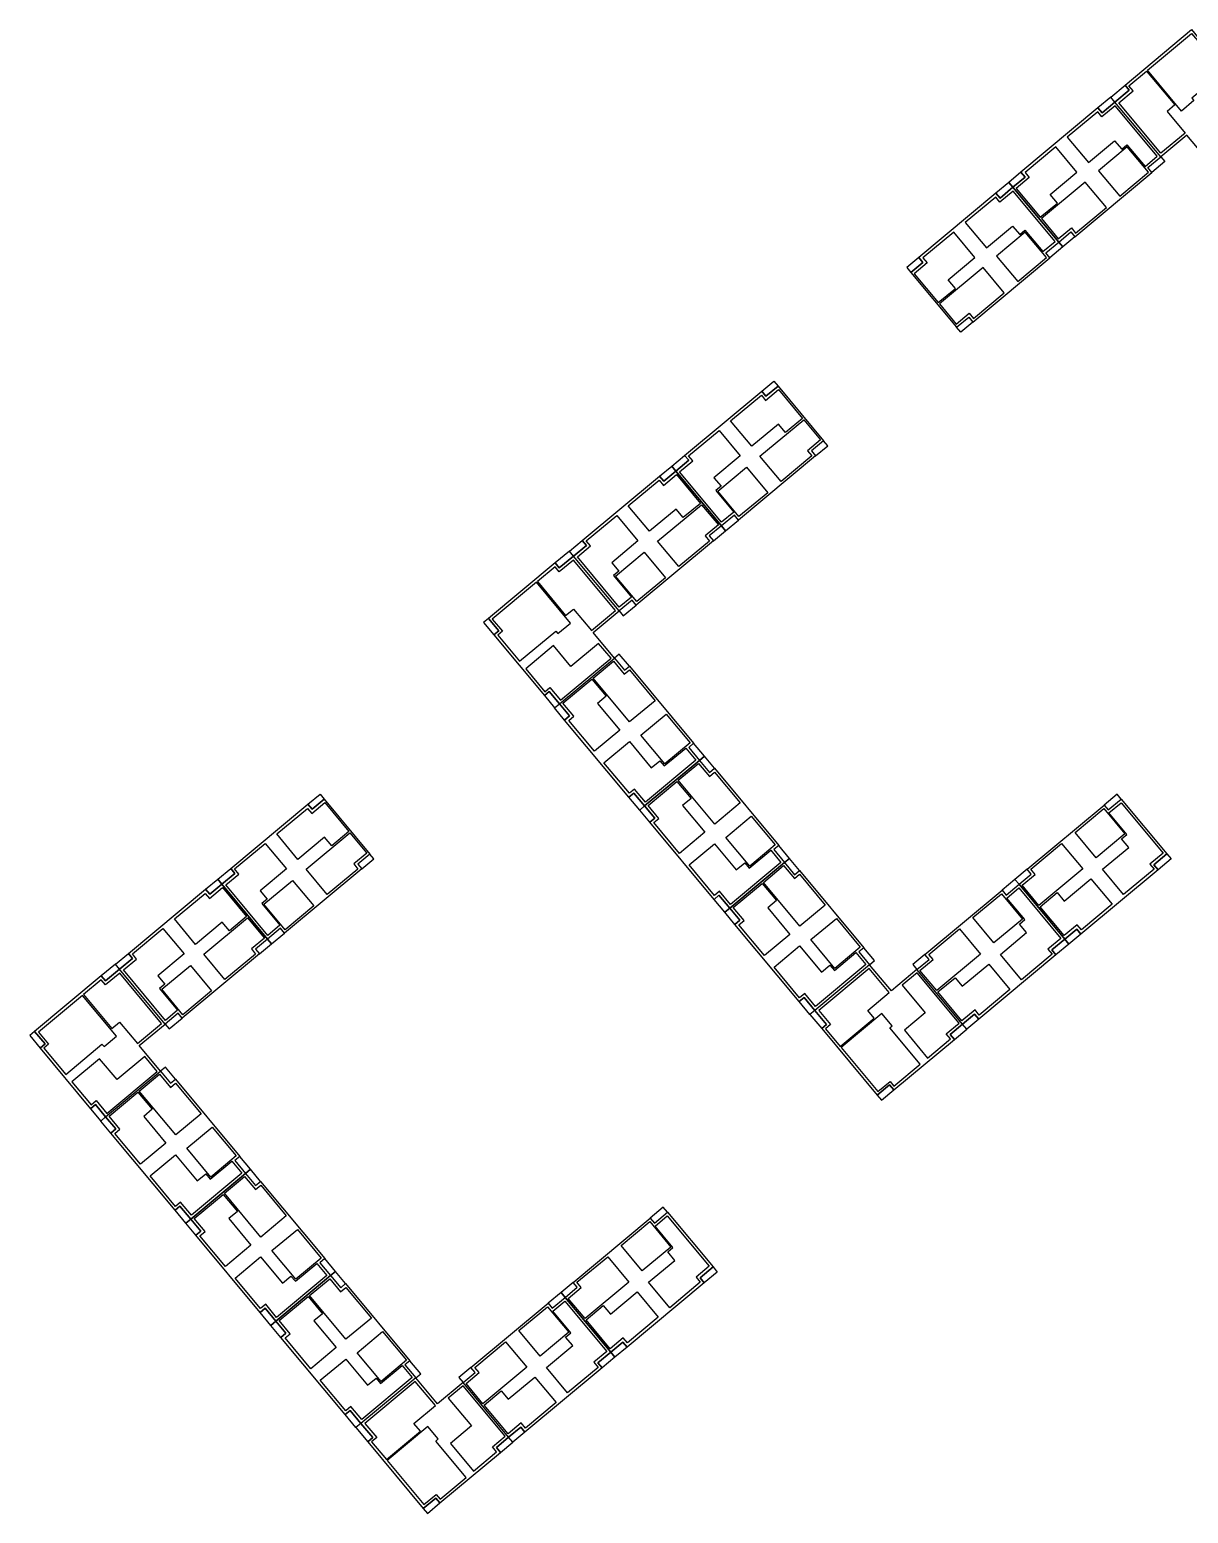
# Model space of a CAD drawing. Header units: millimetres. Extents: x 2243236 to 2245245, y 377909 to 380965.
# Drawn here: x 2244380.3 to 2244586, y 378243 to 378506.6 of the extents above; entities that cross this region are included whole.
import ezdxf

# ---------------------------------------------------------------- set-up
doc = ezdxf.new("R2010")
doc.units = ezdxf.units.MM
for name, color, linetype in [('планировка_квартир_1_тип_балконы', 6, 'Continuous'), ('планировка_квартир_тип_2_балконы', 6, 'Continuous'), ('планировка_квартир_тип_2_двухкомнатные', 2, 'Continuous'), ('планировка_квартир_тип_2_контур', 249, 'Continuous'), ('планировка_квартир_тип_2_однокомнатные', 5, 'Continuous'), ('планировка_квартир_тип_2_трехкомнатные', 1, 'Continuous'), ('планировка_угловой_тип_1_балконы', 6, 'Continuous'), ('планировка_угловой_тип_1_двухкомнатные', 2, 'Continuous'), ('планировка_угловой_тип_1_контур', 249, 'Continuous'), ('планировка_угловой_тип_1_трехкомнатные', 1, 'Continuous')]:
    doc.layers.add(name, color=color, linetype=linetype)

msp = doc.modelspace()

# ---------------------------------------------------------------- linework, layer by layer
at = {"layer": 'планировка_квартир_1_тип_балконы'}
for points in [[(2244575.51, 378495.8), (2244573, 378493.71), (2244572.27, 378494.59), (2244574.78, 378496.69)], [(2244474.32, 378410.96), (2244476.84, 378413.05), (2244476.1, 378413.93), (2244473.59, 378411.84)], [(2244393.72, 378337.58), (2244396.23, 378339.67), (2244395.5, 378340.56), (2244392.98, 378338.46)], [(2244521.79, 378329.84), (2244519.7, 378332.35), (2244518.81, 378331.62), (2244520.91, 378329.11)], [(2244441.18, 378256.47), (2244439.09, 378258.98), (2244438.21, 378258.24), (2244440.3, 378255.73)]]:
    msp.add_lwpolyline(points, close=True, dxfattribs=at)
at = {"layer": 'планировка_квартир_тип_2_балконы'}
for points in [[(2244569.97, 378492.67), (2244570.71, 378491.79), (2244573, 378493.71), (2244572.27, 378494.59)], [(2244581.13, 378483.99), (2244581.86, 378483.12), (2244579.56, 378481.2), (2244578.83, 378482.07), (2244581.13, 378483.99)], [(2244556.28, 378481.23), (2244554.14, 378479.44), (2244554.88, 378478.56), (2244557.02, 378480.35)], [(2244551.85, 378477.53), (2244552.59, 378476.64), (2244554.88, 378478.56), (2244554.14, 378479.44)], [(2244565.14, 378470.63), (2244565.88, 378469.76), (2244563.73, 378467.97), (2244563, 378468.84)], [(2244563, 378468.84), (2244563.73, 378467.97), (2244561.44, 378466.05), (2244560.71, 378466.93), (2244563, 378468.84)], [(2244538.16, 378466.09), (2244536.02, 378464.3), (2244536.76, 378463.41), (2244538.9, 378465.2)], [(2244547.02, 378455.49), (2244547.75, 378454.61), (2244545.61, 378452.82), (2244544.88, 378453.7)], [(2244510.28, 378442.35), (2244512.43, 378444.13), (2244513.17, 378443.25), (2244511.02, 378441.46)], [(2244519.12, 378431.73), (2244519.84, 378430.85), (2244521.99, 378432.63), (2244521.26, 378433.51)], [(2244496.57, 378430.94), (2244497.3, 378430.06), (2244495, 378428.15), (2244494.27, 378429.03)], [(2244492.12, 378427.25), (2244494.27, 378429.03), (2244495, 378428.15), (2244492.86, 378426.36)], [(2244503.1, 378418.41), (2244503.83, 378417.53), (2244506.13, 378419.44), (2244505.4, 378420.32), (2244503.1, 378418.41)], [(2244500.95, 378416.63), (2244501.68, 378415.75), (2244503.83, 378417.53), (2244503.1, 378418.41)], [(2244478.4, 378415.84), (2244479.14, 378414.96), (2244476.84, 378413.05), (2244476.1, 378413.93)], [(2244484.93, 378403.31), (2244485.66, 378402.43), (2244487.96, 378404.34), (2244487.23, 378405.22), (2244484.93, 378403.31)], [(2244485.88, 378392.77), (2244486.76, 378393.5), (2244484.97, 378395.65), (2244484.09, 378394.92)], [(2244475.26, 378383.93), (2244473.48, 378386.08), (2244474.36, 378386.82), (2244476.15, 378384.67)], [(2244499.2, 378376.76), (2244500.08, 378377.49), (2244498.17, 378379.79), (2244497.29, 378379.06), (2244499.2, 378376.76)], [(2244500.99, 378374.62), (2244501.87, 378375.35), (2244500.08, 378377.49), (2244499.2, 378376.76)], [(2244429.68, 378368.97), (2244431.82, 378370.76), (2244432.56, 378369.87), (2244430.41, 378368.09)], [(2244486.68, 378370.22), (2244487.56, 378370.96), (2244489.47, 378368.66), (2244488.59, 378367.93)], [(2244574.11, 378369.87), (2244573.38, 378370.75), (2244571.08, 378368.83), (2244571.81, 378367.95), (2244574.11, 378369.87)], [(2244490.37, 378365.78), (2244488.59, 378367.93), (2244489.47, 378368.66), (2244491.26, 378366.52)], [(2244438.51, 378358.35), (2244439.24, 378357.47), (2244441.38, 378359.26), (2244440.65, 378360.13)], [(2244514.32, 378358.61), (2244515.19, 378359.34), (2244513.28, 378361.64), (2244512.4, 378360.91), (2244514.32, 378358.61)], [(2244516.1, 378356.46), (2244516.98, 378357.2), (2244515.19, 378359.34), (2244514.32, 378358.61)], [(2244580.66, 378357.34), (2244579.92, 378358.23), (2244582.22, 378360.14), (2244582.95, 378359.26)], [(2244415.96, 378357.57), (2244416.69, 378356.68), (2244414.4, 378354.77), (2244413.66, 378355.66)], [(2244558.11, 378356.53), (2244557.38, 378357.41), (2244555.23, 378355.62), (2244555.97, 378354.75)], [(2244411.51, 378353.87), (2244413.66, 378355.66), (2244414.4, 378354.77), (2244412.25, 378352.99)], [(2244555.97, 378354.75), (2244555.23, 378355.62), (2244552.94, 378353.71), (2244553.67, 378352.83), (2244555.97, 378354.75)], [(2244501.79, 378352.07), (2244502.67, 378352.81), (2244504.58, 378350.51), (2244503.7, 378349.77)], [(2244505.49, 378347.63), (2244503.7, 378349.77), (2244504.58, 378350.51), (2244506.37, 378348.36)], [(2244422.49, 378345.03), (2244423.22, 378344.16), (2244425.52, 378346.07), (2244424.79, 378346.95), (2244422.49, 378345.03)], [(2244566.95, 378345.92), (2244564.81, 378344.13), (2244564.07, 378345.02), (2244566.22, 378346.8)], [(2244420.34, 378343.25), (2244421.07, 378342.37), (2244423.22, 378344.16), (2244422.49, 378345.03)], [(2244529.43, 378340.46), (2244530.31, 378341.19), (2244528.39, 378343.48), (2244527.52, 378342.75), (2244529.43, 378340.46)], [(2244562.51, 378342.22), (2244561.78, 378343.1), (2244564.07, 378345.02), (2244564.81, 378344.13)], [(2244397.79, 378342.47), (2244398.53, 378341.58), (2244396.23, 378339.67), (2244395.5, 378340.56)], [(2244539.97, 378341.41), (2244539.23, 378342.28), (2244537.09, 378340.5), (2244537.82, 378339.62)], [(2244516.9, 378333.92), (2244517.78, 378334.65), (2244519.7, 378332.35), (2244518.81, 378331.62)], [(2244404.33, 378329.93), (2244405.06, 378329.06), (2244407.36, 378330.97), (2244406.63, 378331.85), (2244404.33, 378329.93)], [(2244548.81, 378330.8), (2244546.67, 378329.01), (2244545.93, 378329.89), (2244548.07, 378331.68)], [(2244405.27, 378319.4), (2244406.15, 378320.13), (2244404.36, 378322.27), (2244403.49, 378321.54)], [(2244394.65, 378310.56), (2244392.87, 378312.7), (2244393.75, 378313.44), (2244395.54, 378311.29)], [(2244418.6, 378303.39), (2244419.48, 378304.12), (2244417.56, 378306.42), (2244416.68, 378305.69), (2244418.6, 378303.39)], [(2244420.38, 378301.24), (2244421.26, 378301.97), (2244419.48, 378304.12), (2244418.6, 378303.39)], [(2244406.07, 378296.85), (2244406.95, 378297.58), (2244408.87, 378295.29), (2244407.98, 378294.55)], [(2244493.5, 378296.49), (2244492.77, 378297.37), (2244490.47, 378295.45), (2244491.21, 378294.58), (2244493.5, 378296.49)], [(2244409.77, 378292.4), (2244407.98, 378294.55), (2244408.87, 378295.29), (2244410.65, 378293.14)], [(2244433.71, 378285.23), (2244434.59, 378285.96), (2244432.67, 378288.26), (2244431.8, 378287.53), (2244433.71, 378285.23)], [(2244435.5, 378283.09), (2244436.37, 378283.82), (2244434.59, 378285.96), (2244433.71, 378285.23)], [(2244500.05, 378283.97), (2244499.31, 378284.85), (2244501.61, 378286.77), (2244502.35, 378285.88)], [(2244477.5, 378283.16), (2244476.77, 378284.03), (2244474.63, 378282.25), (2244475.36, 378281.37)], [(2244475.36, 378281.37), (2244474.63, 378282.25), (2244472.33, 378280.33), (2244473.06, 378279.45), (2244475.36, 378281.37)], [(2244421.18, 378278.69), (2244422.06, 378279.43), (2244423.98, 378277.13), (2244423.09, 378276.4)], [(2244424.88, 378274.25), (2244423.09, 378276.4), (2244423.98, 378277.13), (2244425.76, 378274.99)], [(2244486.35, 378272.54), (2244484.2, 378270.76), (2244483.47, 378271.64), (2244485.61, 378273.43)], [(2244448.82, 378267.08), (2244449.7, 378267.81), (2244447.79, 378270.11), (2244446.91, 378269.38), (2244448.82, 378267.08)], [(2244481.91, 378268.84), (2244481.17, 378269.73), (2244483.47, 378271.64), (2244484.2, 378270.76)], [(2244459.36, 378268.03), (2244458.63, 378268.91), (2244456.48, 378267.12), (2244457.22, 378266.24)], [(2244436.29, 378260.54), (2244437.18, 378261.27), (2244439.09, 378258.98), (2244438.21, 378258.24)], [(2244468.2, 378257.42), (2244466.06, 378255.63), (2244465.32, 378256.52), (2244467.47, 378258.3)]]:
    msp.add_lwpolyline(points, close=True, dxfattribs=at)
at = {"layer": 'планировка_квартир_тип_2_двухкомнатные'}
for points in [[(2244562.47, 378485.74), (2244557.02, 378481.18), (2244557.78, 378480.28), (2244555.46, 378478.35), (2244559.74, 378473.23), (2244562.78, 378475.76), (2244561.51, 378477.28), (2244566.24, 378481.23)], [(2244559.94, 378472.99), (2244562.93, 378469.41), (2244565.25, 378471.34), (2244566.01, 378470.42), (2244571.47, 378474.98), (2244567.7, 378479.49)], [(2244544.35, 378470.59), (2244538.9, 378466.04), (2244539.65, 378465.13), (2244537.34, 378463.2), (2244541.61, 378458.08), (2244544.65, 378460.61), (2244543.39, 378462.13), (2244548.12, 378466.08)], [(2244541.81, 378457.85), (2244544.81, 378454.26), (2244547.12, 378456.19), (2244547.89, 378455.28), (2244553.34, 378459.83), (2244549.58, 378464.34)], [(2244504.74, 378437.07), (2244510.2, 378441.62), (2244510.95, 378440.71), (2244513.27, 378442.64), (2244517.53, 378437.51), (2244514.5, 378434.98), (2244513.24, 378436.5), (2244508.49, 378432.55)], [(2244517.73, 378437.27), (2244520.72, 378433.68), (2244518.4, 378431.75), (2244519.17, 378430.83), (2244513.7, 378426.29), (2244509.95, 378430.8)], [(2244486.57, 378421.97), (2244492.04, 378426.52), (2244492.79, 378425.61), (2244495.11, 378427.54), (2244499.37, 378422.41), (2244496.33, 378419.88), (2244495.07, 378421.4), (2244490.33, 378417.45)], [(2244499.57, 378422.17), (2244502.56, 378418.58), (2244500.24, 378416.65), (2244501, 378415.73), (2244495.54, 378411.19), (2244491.78, 378415.7)], [(2244480.33, 378391.39), (2244483.93, 378394.38), (2244485.85, 378392.06), (2244486.77, 378392.82), (2244491.32, 378387.36), (2244486.81, 378383.61)], [(2244480.54, 378378.39), (2244475.99, 378383.85), (2244476.9, 378384.61), (2244474.97, 378386.92), (2244480.09, 378391.19), (2244482.63, 378388.15), (2244481.11, 378386.89), (2244485.06, 378382.15)], [(2244495.44, 378373.23), (2244499.04, 378376.22), (2244500.97, 378373.91), (2244501.88, 378374.67), (2244506.43, 378369.21), (2244501.92, 378365.45)], [(2244495.65, 378360.24), (2244491.11, 378365.7), (2244492.01, 378366.45), (2244490.08, 378368.77), (2244495.21, 378373.03), (2244497.74, 378370), (2244496.22, 378368.74), (2244500.17, 378363.99)], [(2244424.13, 378363.7), (2244429.59, 378368.24), (2244430.35, 378367.33), (2244432.67, 378369.26), (2244436.93, 378364.13), (2244433.89, 378361.6), (2244432.63, 378363.12), (2244427.89, 378359.18)], [(2244437.13, 378363.9), (2244440.11, 378360.3), (2244437.8, 378358.37), (2244438.56, 378357.46), (2244433.09, 378352.91), (2244429.34, 378357.43)], [(2244559.5, 378350.99), (2244556.51, 378354.58), (2244558.82, 378356.51), (2244558.06, 378357.43), (2244563.52, 378361.98), (2244567.28, 378357.47)], [(2244510.56, 378355.08), (2244514.15, 378358.07), (2244516.08, 378355.75), (2244517, 378356.52), (2244521.54, 378351.05), (2244517.03, 378347.3)], [(2244405.96, 378348.6), (2244411.43, 378353.14), (2244412.18, 378352.23), (2244414.5, 378354.16), (2244418.76, 378349.03), (2244415.73, 378346.5), (2244414.46, 378348.02), (2244409.72, 378344.08)], [(2244510.77, 378342.08), (2244506.22, 378347.54), (2244507.12, 378348.3), (2244505.19, 378350.61), (2244510.32, 378354.88), (2244512.86, 378351.85), (2244511.34, 378350.58), (2244515.28, 378345.84)], [(2244572.5, 378351.21), (2244567.04, 378346.65), (2244566.28, 378347.56), (2244563.97, 378345.63), (2244559.7, 378350.75), (2244562.73, 378353.29), (2244564, 378351.77), (2244568.73, 378355.72)], [(2244418.96, 378348.8), (2244421.95, 378345.2), (2244419.63, 378343.27), (2244420.39, 378342.36), (2244414.93, 378337.81), (2244411.18, 378342.33)], [(2244541.36, 378335.86), (2244538.36, 378339.45), (2244540.68, 378341.38), (2244539.91, 378342.3), (2244545.37, 378346.85), (2244549.13, 378342.34)], [(2244554.35, 378336.08), (2244548.89, 378331.53), (2244548.14, 378332.43), (2244545.82, 378330.5), (2244541.55, 378335.62), (2244544.59, 378338.16), (2244545.85, 378336.65), (2244550.59, 378340.59)], [(2244399.73, 378318.01), (2244403.32, 378321), (2244405.25, 378318.68), (2244406.17, 378319.45), (2244410.71, 378313.98), (2244406.2, 378310.23)], [(2244399.94, 378305.01), (2244395.39, 378310.48), (2244396.29, 378311.23), (2244394.36, 378313.55), (2244399.49, 378317.81), (2244402.02, 378314.78), (2244400.51, 378313.51), (2244404.45, 378308.77)], [(2244414.84, 378299.86), (2244418.43, 378302.85), (2244420.36, 378300.53), (2244421.28, 378301.29), (2244425.82, 378295.83), (2244421.31, 378292.07)], [(2244415.05, 378286.86), (2244410.5, 378292.32), (2244411.4, 378293.07), (2244409.48, 378295.39), (2244414.6, 378299.66), (2244417.14, 378296.62), (2244415.62, 378295.36), (2244419.56, 378290.62)], [(2244478.89, 378277.61), (2244475.9, 378281.2), (2244478.22, 378283.13), (2244477.45, 378284.05), (2244482.91, 378288.6), (2244486.67, 378284.09)], [(2244429.95, 378281.7), (2244433.54, 378284.69), (2244435.47, 378282.38), (2244436.39, 378283.14), (2244440.94, 378277.68), (2244436.43, 378273.92)], [(2244430.16, 378268.7), (2244425.61, 378274.17), (2244426.52, 378274.92), (2244424.59, 378277.24), (2244429.71, 378281.5), (2244432.25, 378278.47), (2244430.73, 378277.21), (2244434.68, 378272.46)], [(2244491.89, 378277.83), (2244486.43, 378273.28), (2244485.68, 378274.18), (2244483.36, 378272.25), (2244479.09, 378277.37), (2244482.12, 378279.91), (2244483.39, 378278.39), (2244488.13, 378282.34)], [(2244460.75, 378262.49), (2244457.76, 378266.08), (2244460.07, 378268.01), (2244459.31, 378268.92), (2244464.77, 378273.48), (2244468.53, 378268.97)], [(2244473.75, 378262.7), (2244468.29, 378258.15), (2244467.53, 378259.06), (2244465.22, 378257.13), (2244460.95, 378262.25), (2244463.98, 378264.79), (2244465.25, 378263.27), (2244469.98, 378267.22)]]:
    msp.add_lwpolyline(points, close=True, dxfattribs=at)
at = {"layer": 'планировка_квартир_тип_2_контур'}
for points in [[(2244563, 378468.84), (2244565.14, 378470.63), (2244565.88, 378469.76), (2244579.56, 378481.2), (2244578.83, 378482.07), (2244581.13, 378483.99), (2244573, 378493.71), (2244573, 378493.71), (2244570.71, 378491.79), (2244569.97, 378492.67), (2244556.28, 378481.23), (2244557.02, 378480.35), (2244554.88, 378478.56), (2244563, 378468.84)], [(2244544.88, 378453.7), (2244547.02, 378455.49), (2244547.75, 378454.61), (2244561.44, 378466.05), (2244560.71, 378466.93), (2244563, 378468.84), (2244554.88, 378478.56), (2244554.88, 378478.56), (2244552.59, 378476.64), (2244551.85, 378477.53), (2244538.16, 378466.09), (2244538.9, 378465.2), (2244536.76, 378463.41), (2244544.88, 378453.7)], [(2244521.26, 378433.51), (2244519.12, 378431.73), (2244519.84, 378430.85), (2244506.13, 378419.44), (2244505.4, 378420.32), (2244503.1, 378418.41), (2244495, 378428.15), (2244495, 378428.15), (2244497.3, 378430.06), (2244496.57, 378430.94), (2244510.28, 378442.35), (2244511.02, 378441.46), (2244513.17, 378443.25), (2244521.26, 378433.51)], [(2244503.1, 378418.41), (2244500.95, 378416.63), (2244501.68, 378415.75), (2244487.96, 378404.34), (2244487.23, 378405.22), (2244484.93, 378403.31), (2244476.84, 378413.05), (2244476.84, 378413.05), (2244479.14, 378414.96), (2244478.4, 378415.84), (2244492.12, 378427.25), (2244492.86, 378426.36), (2244495, 378428.15), (2244503.1, 378418.41)], [(2244484.09, 378394.92), (2244485.88, 378392.77), (2244486.76, 378393.5), (2244498.17, 378379.79), (2244497.29, 378379.06), (2244499.2, 378376.76), (2244489.47, 378368.66), (2244489.47, 378368.66), (2244487.56, 378370.96), (2244486.68, 378370.22), (2244475.26, 378383.93), (2244476.15, 378384.67), (2244474.36, 378386.82), (2244484.09, 378394.92)], [(2244499.2, 378376.76), (2244500.99, 378374.62), (2244501.87, 378375.35), (2244513.28, 378361.64), (2244512.4, 378360.91), (2244514.32, 378358.61), (2244504.58, 378350.51), (2244504.58, 378350.51), (2244502.67, 378352.81), (2244501.79, 378352.07), (2244490.37, 378365.78), (2244491.26, 378366.52), (2244489.47, 378368.66), (2244499.2, 378376.76)], [(2244440.65, 378360.13), (2244438.51, 378358.35), (2244439.24, 378357.47), (2244425.52, 378346.07), (2244424.79, 378346.95), (2244422.49, 378345.03), (2244414.4, 378354.77), (2244414.4, 378354.77), (2244416.69, 378356.68), (2244415.96, 378357.57), (2244429.68, 378368.97), (2244430.41, 378368.09), (2244432.56, 378369.87), (2244440.65, 378360.13)], [(2244555.97, 378354.75), (2244558.11, 378356.53), (2244557.38, 378357.41), (2244571.08, 378368.83), (2244571.81, 378367.95), (2244574.11, 378369.87), (2244582.22, 378360.14), (2244582.22, 378360.14), (2244579.92, 378358.23), (2244580.66, 378357.34), (2244566.95, 378345.92), (2244566.22, 378346.8), (2244564.07, 378345.02), (2244555.97, 378354.75)], [(2244514.32, 378358.61), (2244516.1, 378356.46), (2244516.98, 378357.2), (2244528.39, 378343.48), (2244527.52, 378342.75), (2244529.43, 378340.46), (2244519.7, 378332.35), (2244519.7, 378332.35), (2244517.78, 378334.65), (2244516.9, 378333.92), (2244505.49, 378347.63), (2244506.37, 378348.36), (2244504.58, 378350.51), (2244514.32, 378358.61)], [(2244422.49, 378345.03), (2244420.34, 378343.25), (2244421.07, 378342.37), (2244407.36, 378330.97), (2244406.63, 378331.85), (2244404.33, 378329.93), (2244396.23, 378339.67), (2244396.23, 378339.67), (2244398.53, 378341.58), (2244397.79, 378342.47), (2244411.51, 378353.87), (2244412.25, 378352.99), (2244414.4, 378354.77), (2244422.49, 378345.03)], [(2244537.82, 378339.62), (2244539.97, 378341.41), (2244539.23, 378342.28), (2244552.94, 378353.71), (2244553.67, 378352.83), (2244555.97, 378354.75), (2244564.07, 378345.02), (2244564.07, 378345.02), (2244561.78, 378343.1), (2244562.51, 378342.22), (2244548.81, 378330.8), (2244548.07, 378331.68), (2244545.93, 378329.89), (2244537.82, 378339.62)], [(2244403.49, 378321.54), (2244405.27, 378319.4), (2244406.15, 378320.13), (2244417.56, 378306.42), (2244416.68, 378305.69), (2244418.6, 378303.39), (2244408.87, 378295.29), (2244408.87, 378295.29), (2244406.95, 378297.58), (2244406.07, 378296.85), (2244394.65, 378310.56), (2244395.54, 378311.29), (2244393.75, 378313.44), (2244403.49, 378321.54)], [(2244418.6, 378303.39), (2244420.38, 378301.24), (2244421.26, 378301.97), (2244432.67, 378288.26), (2244431.8, 378287.53), (2244433.71, 378285.23), (2244423.98, 378277.13), (2244423.98, 378277.13), (2244422.06, 378279.43), (2244421.18, 378278.69), (2244409.77, 378292.4), (2244410.65, 378293.14), (2244408.87, 378295.29), (2244418.6, 378303.39)], [(2244475.36, 378281.37), (2244477.5, 378283.16), (2244476.77, 378284.03), (2244490.47, 378295.45), (2244491.21, 378294.58), (2244493.5, 378296.49), (2244501.61, 378286.77), (2244501.61, 378286.77), (2244499.31, 378284.85), (2244500.05, 378283.97), (2244486.35, 378272.54), (2244485.61, 378273.43), (2244483.47, 378271.64), (2244475.36, 378281.37)], [(2244433.71, 378285.23), (2244435.5, 378283.09), (2244436.37, 378283.82), (2244447.79, 378270.11), (2244446.91, 378269.38), (2244448.82, 378267.08), (2244439.09, 378258.98), (2244439.09, 378258.98), (2244437.18, 378261.27), (2244436.29, 378260.54), (2244424.88, 378274.25), (2244425.76, 378274.99), (2244423.98, 378277.13), (2244433.71, 378285.23)], [(2244457.22, 378266.24), (2244459.36, 378268.03), (2244458.63, 378268.91), (2244472.33, 378280.33), (2244473.06, 378279.45), (2244475.36, 378281.37), (2244483.47, 378271.64), (2244483.47, 378271.64), (2244481.17, 378269.73), (2244481.91, 378268.84), (2244468.2, 378257.42), (2244467.47, 378258.3), (2244465.32, 378256.52), (2244457.22, 378266.24)]]:
    msp.add_lwpolyline(points, dxfattribs=at)
at = {"layer": 'планировка_квартир_тип_2_однокомнатные'}
for points in [[(2244570.08, 378481.47), (2244573.84, 378476.97), (2244578.93, 378481.22), (2244575.17, 378485.72)], [(2244551.95, 378466.32), (2244555.72, 378461.82), (2244560.81, 378466.07), (2244557.04, 378470.58)], [(2244507.57, 378428.82), (2244511.32, 378424.31), (2244506.22, 378420.07), (2244502.47, 378424.58)], [(2244489.4, 378413.72), (2244493.15, 378409.21), (2244488.06, 378404.97), (2244484.3, 378409.48)], [(2244488.79, 378381.23), (2244493.3, 378384.98), (2244497.54, 378379.89), (2244493.03, 378376.13)], [(2244569.65, 378359.45), (2244565.9, 378363.96), (2244570.99, 378368.2), (2244574.75, 378363.7)], [(2244503.9, 378363.07), (2244508.41, 378366.83), (2244512.65, 378361.73), (2244508.14, 378357.98)], [(2244426.96, 378355.45), (2244430.71, 378350.93), (2244425.61, 378346.69), (2244421.86, 378351.21)], [(2244551.51, 378344.33), (2244547.75, 378348.83), (2244552.84, 378353.08), (2244556.6, 378348.57)], [(2244519.01, 378344.92), (2244523.52, 378348.67), (2244527.77, 378343.58), (2244523.25, 378339.82)], [(2244408.8, 378340.35), (2244412.55, 378335.83), (2244407.45, 378331.59), (2244403.7, 378336.11)], [(2244408.18, 378307.85), (2244412.69, 378311.6), (2244416.94, 378306.51), (2244412.42, 378302.75)], [(2244423.29, 378289.7), (2244427.81, 378293.45), (2244432.05, 378288.35), (2244427.54, 378284.6)], [(2244489.05, 378286.07), (2244485.29, 378290.58), (2244490.38, 378294.83), (2244494.14, 378290.32)], [(2244470.9, 378270.95), (2244467.15, 378275.46), (2244472.24, 378279.7), (2244476, 378275.19)], [(2244438.41, 378271.54), (2244442.92, 378275.3), (2244447.16, 378270.2), (2244442.65, 378266.45)]]:
    msp.add_lwpolyline(points, close=True, dxfattribs=at)
at = {"layer": 'планировка_квартир_тип_2_трехкомнатные'}
for points in [[(2244573.01, 378493.01), (2244570.69, 378491.08), (2244569.94, 378491.98), (2244564.52, 378487.45), (2244568.29, 378482.94), (2244572.94, 378486.83), (2244574.2, 378485.32), (2244575.13, 378486.1), (2244578.33, 378482.27), (2244580.48, 378484.07)], [(2244554.89, 378477.86), (2244552.57, 378475.93), (2244551.82, 378476.83), (2244546.4, 378472.3), (2244550.16, 378467.79), (2244554.81, 378471.68), (2244556.08, 378470.17), (2244557.01, 378470.95), (2244560.21, 378467.13), (2244562.36, 378468.92)], [(2244495.69, 378428.02), (2244498.01, 378429.95), (2244497.26, 378430.85), (2244502.69, 378435.36), (2244506.44, 378430.85), (2244501.78, 378426.98), (2244503.04, 378425.46), (2244502.1, 378424.68), (2244505.29, 378420.85), (2244503.14, 378419.06)], [(2244477.52, 378412.92), (2244479.84, 378414.85), (2244479.09, 378415.75), (2244484.52, 378420.26), (2244488.28, 378415.75), (2244483.62, 378411.88), (2244484.88, 378410.36), (2244483.94, 378409.58), (2244487.13, 378405.75), (2244484.97, 378403.96)], [(2244489.6, 378369.35), (2244487.67, 378371.67), (2244486.77, 378370.92), (2244482.25, 378376.34), (2244486.76, 378380.1), (2244490.64, 378375.44), (2244492.15, 378376.7), (2244492.93, 378375.77), (2244496.76, 378378.96), (2244498.56, 378376.8)], [(2244581.53, 378360.27), (2244579.21, 378358.34), (2244579.96, 378357.44), (2244574.54, 378352.92), (2244570.78, 378357.43), (2244575.44, 378361.31), (2244574.18, 378362.82), (2244575.11, 378363.6), (2244571.92, 378367.43), (2244574.07, 378369.22)], [(2244415.08, 378354.64), (2244417.4, 378356.57), (2244416.65, 378357.47), (2244422.08, 378361.99), (2244425.84, 378357.47), (2244421.18, 378353.6), (2244422.43, 378352.09), (2244421.5, 378351.31), (2244424.68, 378347.47), (2244422.53, 378345.68)], [(2244504.71, 378351.19), (2244502.78, 378353.51), (2244501.88, 378352.76), (2244497.36, 378358.19), (2244501.88, 378361.95), (2244505.75, 378357.29), (2244507.26, 378358.55), (2244508.04, 378357.61), (2244511.88, 378360.8), (2244513.67, 378358.65)], [(2244563.39, 378345.15), (2244561.07, 378343.21), (2244561.82, 378342.31), (2244556.4, 378337.79), (2244552.64, 378342.3), (2244557.29, 378346.18), (2244556.03, 378347.69), (2244556.97, 378348.47), (2244553.78, 378352.3), (2244555.93, 378354.1)], [(2244396.92, 378339.54), (2244399.24, 378341.47), (2244398.49, 378342.37), (2244403.92, 378346.89), (2244407.67, 378342.37), (2244403.01, 378338.5), (2244404.27, 378336.99), (2244403.33, 378336.21), (2244406.52, 378332.37), (2244404.36, 378330.58)], [(2244519.83, 378333.04), (2244517.89, 378335.36), (2244516.99, 378334.61), (2244512.47, 378340.04), (2244516.99, 378343.79), (2244520.86, 378339.13), (2244522.38, 378340.39), (2244523.16, 378339.46), (2244526.99, 378342.65), (2244528.78, 378340.49)], [(2244408.99, 378295.97), (2244407.06, 378298.29), (2244406.16, 378297.54), (2244401.64, 378302.97), (2244406.16, 378306.72), (2244410.03, 378302.07), (2244411.55, 378303.33), (2244412.33, 378302.39), (2244416.16, 378305.58), (2244417.95, 378303.42)], [(2244500.93, 378286.89), (2244498.61, 378284.96), (2244499.36, 378284.06), (2244493.93, 378279.54), (2244490.17, 378284.05), (2244494.83, 378287.93), (2244493.57, 378289.44), (2244494.5, 378290.22), (2244491.31, 378294.05), (2244493.47, 378295.84)], [(2244424.11, 378277.82), (2244422.17, 378280.14), (2244421.27, 378279.39), (2244416.76, 378284.81), (2244421.27, 378288.57), (2244425.15, 378283.91), (2244426.66, 378285.17), (2244427.44, 378284.24), (2244431.27, 378287.42), (2244433.06, 378285.27)], [(2244482.78, 378271.77), (2244480.46, 378269.84), (2244481.21, 378268.94), (2244475.79, 378264.41), (2244472.03, 378268.92), (2244476.69, 378272.8), (2244475.43, 378274.32), (2244476.36, 378275.1), (2244473.17, 378278.93), (2244475.32, 378280.72)], [(2244439.22, 378259.66), (2244437.29, 378261.98), (2244436.39, 378261.23), (2244431.87, 378266.66), (2244436.38, 378270.42), (2244440.26, 378265.76), (2244441.77, 378267.02), (2244442.55, 378266.08), (2244446.38, 378269.27), (2244448.17, 378267.12)]]:
    msp.add_lwpolyline(points, close=True, dxfattribs=at)
at = {"layer": 'планировка_угловой_тип_1_балконы'}
for points in [[(2244462.7, 378399.04), (2244463.59, 378399.78), (2244461.75, 378401.99), (2244460.87, 378401.25)], [(2244473.48, 378386.08), (2244474.36, 378386.82), (2244472.54, 378389), (2244471.66, 378388.27)], [(2244382.1, 378325.66), (2244382.98, 378326.4), (2244381.14, 378328.61), (2244380.26, 378327.87)], [(2244546.67, 378329.01), (2244545.93, 378329.89), (2244543.74, 378328.07), (2244544.48, 378327.19)], [(2244533.71, 378318.23), (2244532.98, 378319.11), (2244530.77, 378317.27), (2244531.51, 378316.39)], [(2244392.87, 378312.7), (2244393.75, 378313.44), (2244391.93, 378315.63), (2244391.05, 378314.89)], [(2244466.06, 378255.63), (2244465.32, 378256.52), (2244463.14, 378254.7), (2244463.87, 378253.81)], [(2244453.11, 378244.85), (2244452.37, 378245.73), (2244450.16, 378243.9), (2244450.9, 378243.01)]]:
    msp.add_lwpolyline(points, close=True, dxfattribs=at)
at = {"layer": 'планировка_угловой_тип_1_двухкомнатные'}
for points in [[(2244483.5, 378394.89), (2244481.3, 378397.54), (2244476.37, 378393.44), (2244473.28, 378397.15), (2244468.35, 378393.04), (2244471.75, 378388.95), (2244472.66, 378389.7), (2244474.54, 378387.44)], [(2244537.85, 378339.03), (2244535.2, 378336.82), (2244539.3, 378331.9), (2244535.6, 378328.81), (2244539.7, 378323.88), (2244543.8, 378327.29), (2244543.04, 378328.19), (2244545.31, 378330.08)], [(2244402.89, 378321.51), (2244400.69, 378324.16), (2244395.77, 378320.06), (2244392.68, 378323.77), (2244387.74, 378319.67), (2244391.15, 378315.57), (2244392.05, 378316.33), (2244393.94, 378314.06)], [(2244457.24, 378265.65), (2244454.6, 378263.45), (2244458.7, 378258.53), (2244454.99, 378255.44), (2244459.1, 378250.5), (2244463.19, 378253.91), (2244462.44, 378254.81), (2244464.7, 378256.7)]]:
    msp.add_lwpolyline(points, close=True, dxfattribs=at)
at = {"layer": 'планировка_угловой_тип_1_контур'}
for points in [[(2244589.53, 378483.31), (2244585.74, 378487.84), (2244581.13, 378483.99), (2244573, 378493.71), (2244575.51, 378495.8), (2244574.78, 378496.69), (2244586.6, 378506.56), (2244588.45, 378504.35), (2244589.33, 378505.09), (2244598.31, 378494.34), (2244597.43, 378493.61), (2244599.25, 378491.42)], [(2244484.09, 378394.92), (2244480.31, 378399.46), (2244484.93, 378403.31), (2244476.84, 378413.05), (2244474.32, 378410.96), (2244473.59, 378411.84), (2244461.75, 378401.99), (2244463.59, 378399.78), (2244462.7, 378399.04), (2244471.66, 378388.27), (2244472.54, 378389), (2244474.36, 378386.82)], [(2244403.49, 378321.54), (2244399.71, 378326.09), (2244404.33, 378329.93), (2244396.23, 378339.67), (2244393.72, 378337.58), (2244392.98, 378338.46), (2244381.14, 378328.61), (2244382.98, 378326.4), (2244382.1, 378325.66), (2244391.05, 378314.89), (2244391.93, 378315.63), (2244393.75, 378313.44)], [(2244537.82, 378339.62), (2244533.28, 378335.84), (2244529.43, 378340.46), (2244519.7, 378332.35), (2244521.79, 378329.84), (2244520.91, 378329.11), (2244530.77, 378317.27), (2244532.98, 378319.11), (2244533.71, 378318.23), (2244544.48, 378327.19), (2244543.74, 378328.07), (2244545.93, 378329.89)], [(2244457.22, 378266.24), (2244452.67, 378262.46), (2244448.82, 378267.08), (2244439.09, 378258.98), (2244441.18, 378256.47), (2244440.3, 378255.73), (2244450.16, 378243.9), (2244452.37, 378245.73), (2244453.11, 378244.85), (2244463.87, 378253.81), (2244463.14, 378254.7), (2244465.32, 378256.52)]]:
    msp.add_lwpolyline(points, close=True, dxfattribs=at)
at = {"layer": 'планировка_угловой_тип_1_трехкомнатные'}
for points in [[(2244578.76, 378499.34), (2244586.6, 378505.88), (2244588.4, 378503.72), (2244589.23, 378504.41), (2244593.11, 378499.77), (2244586.66, 378494.39), (2244587.01, 378493.96), (2244584.8, 378492.11), (2244578.76, 378499.34)], [(2244585.44, 378488.2), (2244581.16, 378484.63), (2244573.69, 378493.58), (2244576.21, 378495.69), (2244575.46, 378496.59), (2244578.6, 378499.21), (2244583.63, 378493.18), (2244582.25, 378492.02)], [(2244480.01, 378399.82), (2244484.3, 378403.39), (2244476.84, 378412.35), (2244474.31, 378410.25), (2244473.56, 378411.15), (2244470.42, 378408.53), (2244475.44, 378402.5), (2244476.83, 378403.65)], [(2244470.26, 378408.4), (2244462.42, 378401.87), (2244464.22, 378399.71), (2244463.39, 378399.01), (2244467.25, 378394.37), (2244473.71, 378399.74), (2244474.07, 378399.31), (2244476.29, 378401.16), (2244470.26, 378408.4)], [(2244399.41, 378326.45), (2244403.69, 378330.02), (2244396.24, 378338.98), (2244393.71, 378336.87), (2244392.96, 378337.77), (2244389.81, 378335.16), (2244394.84, 378329.12), (2244396.22, 378330.28)], [(2244532.92, 378335.54), (2244529.35, 378339.82), (2244520.39, 378332.36), (2244522.5, 378329.83), (2244521.6, 378329.08), (2244524.22, 378325.94), (2244530.25, 378330.97), (2244529.09, 378332.35)], [(2244389.66, 378335.02), (2244381.81, 378328.49), (2244383.61, 378326.33), (2244382.78, 378325.64), (2244386.65, 378320.99), (2244393.1, 378326.37), (2244393.46, 378325.94), (2244395.68, 378327.78), (2244389.66, 378335.02)], [(2244524.35, 378325.78), (2244530.88, 378317.94), (2244533.05, 378319.74), (2244533.74, 378318.91), (2244538.38, 378322.78), (2244533, 378329.24), (2244533.43, 378329.6), (2244531.58, 378331.81), (2244524.35, 378325.78)], [(2244452.31, 378262.16), (2244448.74, 378266.45), (2244439.78, 378258.98), (2244441.89, 378256.46), (2244440.99, 378255.71), (2244443.61, 378252.56), (2244449.64, 378257.59), (2244448.48, 378258.98)], [(2244443.74, 378252.41), (2244450.28, 378244.56), (2244452.44, 378246.37), (2244453.13, 378245.54), (2244457.78, 378249.4), (2244452.4, 378255.86), (2244452.83, 378256.22), (2244450.98, 378258.44), (2244443.74, 378252.41)]]:
    msp.add_lwpolyline(points, close=True, dxfattribs=at)

doc.saveas('drawing.dxf')
